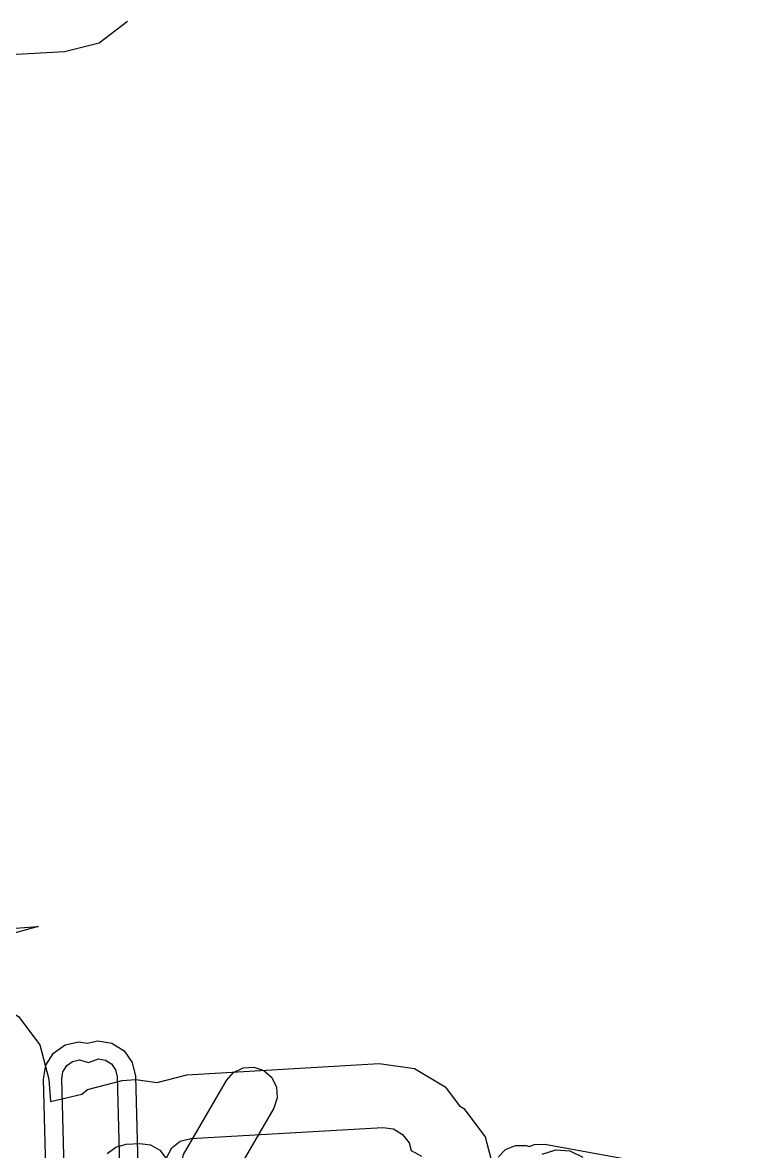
# Model space of a CAD drawing. Header units: metres. Extents: x -3943 to -3664, y 4962 to 6622.
# Drawn here: x -3773.5 to -3733.4, y 5413.1 to 5474.9 of the extents above; entities that cross this region are included whole.
import ezdxf

# ---------------------------------------------------------------- set-up
doc = ezdxf.new("R2010")
doc.units = ezdxf.units.M
doc.layers.add('AI_GREENING_EXCLUSIONS', color=1, linetype='Continuous')

msp = doc.modelspace()

# ---------------------------------------------------------------- linework, layer by layer
at = {"layer": 'AI_GREENING_EXCLUSIONS'}
for points in [[(-3767.742, 5475.001), (-3769.302, 5473.829), (-3771.192, 5473.343), (-3789.258, 5472.343), (-3786.079, 5421.319), (-3777.307, 5421.788), (-3775.386, 5421.513), (-3773.714, 5420.528), (-3772.543, 5418.98), (-3772.05, 5417.103), (-3771.967, 5415.873), (-3770.241, 5416.288), (-3769.926, 5416.529), (-3768.04, 5417.03), (-3767.281, 5417.078), (-3766.113, 5416.921), (-3764.488, 5417.345), (-3753.971, 5417.953), (-3752.036, 5417.683), (-3750.352, 5416.691), (-3749.56, 5415.638), (-3749.327, 5415.501), (-3748.155, 5413.949), (-3747.663, 5412.067)], [(-3772.126, 5408.702), (-3772.348, 5417.1), (-3772.216, 5417.869), (-3771.799, 5418.529), (-3771.162, 5418.979), (-3770.401, 5419.152), (-3769.949, 5419.074), (-3769.362, 5419.207), (-3768.593, 5419.075), (-3767.933, 5418.659), (-3767.483, 5418.022), (-3767.31, 5417.261), (-3767.125, 5410.242)], [(-3771.126, 5408.729), (-3771.348, 5417.126), (-3771.282, 5417.51), (-3771.074, 5417.841), (-3770.755, 5418.066), (-3770.375, 5418.152), (-3769.872, 5418.011), (-3769.336, 5418.207), (-3768.951, 5418.141), (-3768.621, 5417.933), (-3768.396, 5417.615), (-3768.31, 5417.234), (-3768.108, 5409.611)], [(-3768.85, 5413.031), (-3768.385, 5413.387), (-3767.819, 5413.537), (-3767.061, 5413.585), (-3766.481, 5413.507), (-3765.974, 5413.213), (-3765.628, 5412.76), (-3765.322, 5413.348), (-3764.854, 5413.703), (-3764.285, 5413.851), (-3753.769, 5414.459), (-3753.189, 5414.378), (-3752.683, 5414.081), (-3752.331, 5413.612), (-3752.223, 5413.194), (-3751.656, 5412.889)], [(-3747.456, 5412.825), (-3747.046, 5413.243), (-3746.507, 5413.471), (-3745.922, 5413.477), (-3745.751, 5413.407), (-3745.459, 5413.529), (-3744.89, 5413.535), (-3733.367, 5411.439)], [(-3745.041, 5412.988), (-3744.301, 5413.236), (-3743.522, 5413.181), (-3742.824, 5412.833)]]:
    msp.add_lwpolyline(points, dxfattribs=at)
for points in [[(-3804.542, 5423.131), (-3772.627, 5425.466), (-3805.385, 5416.384), (-3809.601, 5382.653), (-3811.936, 5414.568), (-3812.52, 5422.547), (-3804.542, 5423.131)], [(-3759.58, 5416.659), (-3759.543, 5416.075), (-3759.733, 5415.521), (-3761.865, 5411.855), (-3761.448, 5405.151), (-3761.526, 5404.571), (-3761.821, 5404.065), (-3762.286, 5403.71), (-3762.852, 5403.56), (-3763.432, 5403.639), (-3763.938, 5403.933), (-3764.293, 5404.398), (-3764.442, 5404.964), (-3764.888, 5412.122), (-3764.687, 5412.97), (-3762.326, 5417.029), (-3761.939, 5417.468), (-3761.413, 5417.725), (-3760.829, 5417.762), (-3760.276, 5417.572), (-3759.837, 5417.185), (-3759.58, 5416.659)]]:
    msp.add_lwpolyline(points, close=True, dxfattribs=at)

doc.saveas('drawing.dxf')
